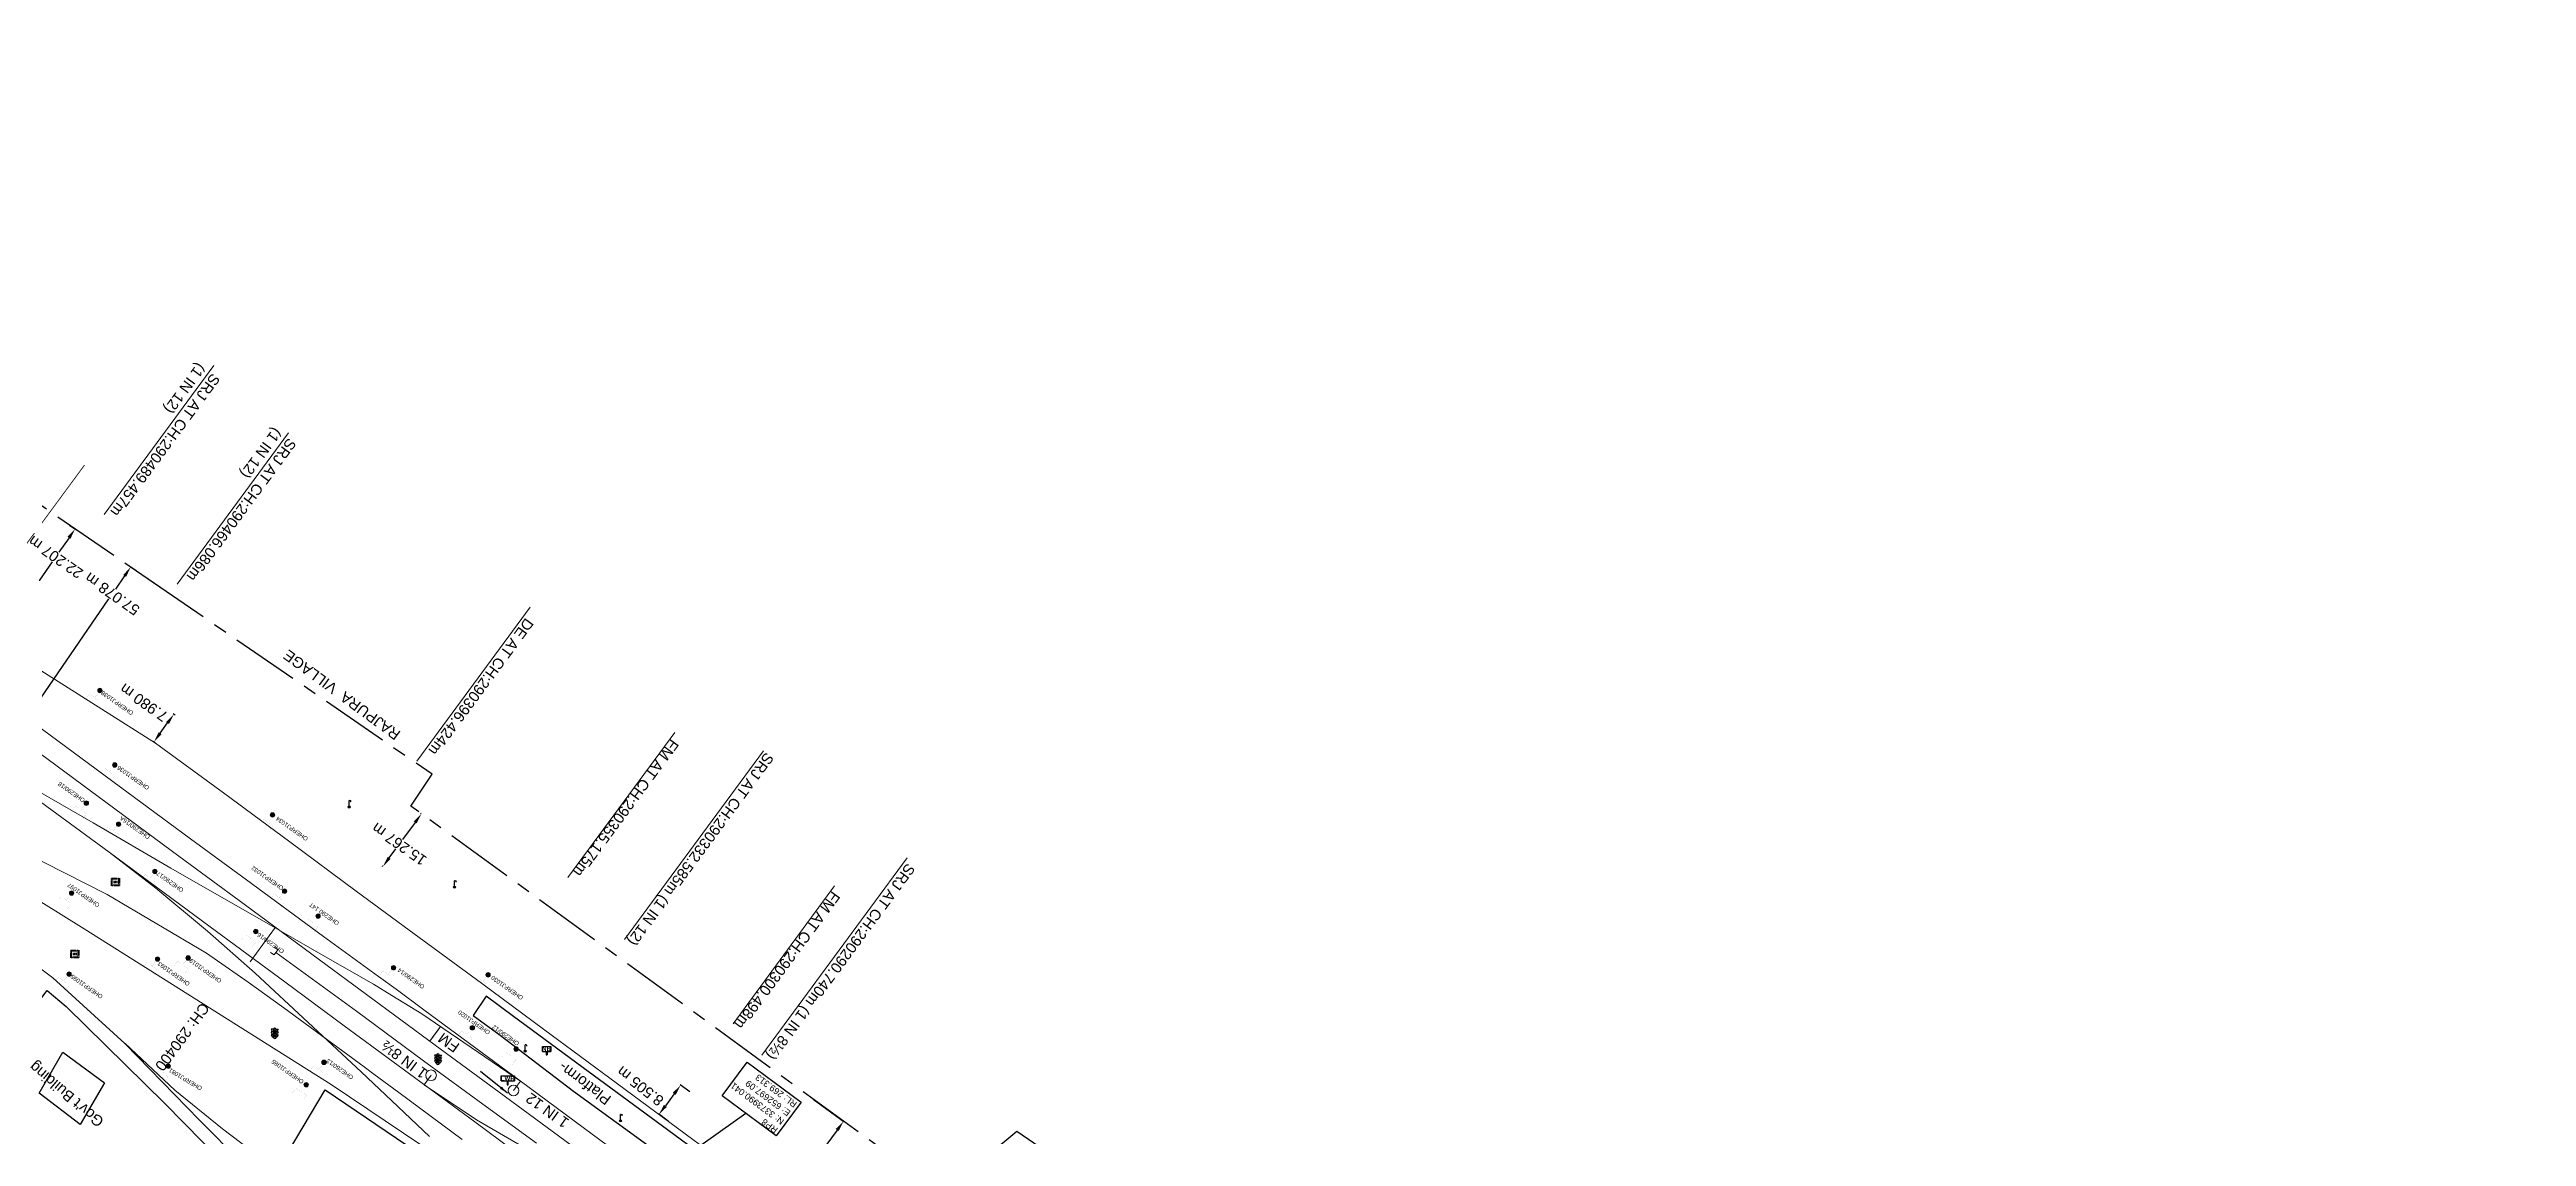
# Model space of a CAD drawing. Header units: metres. Extents: x 646303 to 662875, y 3366650 to 3378730.
# Drawn here: x 652547 to 653126, y 3373993 to 3374248 of the extents above; entities that cross this region are included whole.
import ezdxf
from ezdxf.enums import TextEntityAlignment as Align

# ---------------------------------------------------------------- set-up
doc = ezdxf.new("R2010")
doc.units = ezdxf.units.M
doc.header["$MEASUREMENT"] = 0
doc.header["$PDMODE"] = 3
doc.header["$PDSIZE"] = 0.5
for name, pattern in [('CENTER', [50.8, 31.75, -6.35, 6.35, -6.35]), ('PHANTOM', [2.5, 1.25, -0.25, 0.25, -0.25, 0.25, -0.25]), ('PHANTOM2', [1.25, 0.625, -0.125, 0.125, -0.125, 0.125, -0.125])]:
    doc.linetypes.add(name, pattern=pattern)
for name, color, linetype, lineweight in [('BOUNDARY DIMENTION', 10, 'Continuous', 0), ('Existing Chainage', 7, 'Continuous', 0), ('Existing IR Track', 143, 'Continuous', 0), ('flow direction', 7, 'Continuous', 0), ('OHE MAST', 8, 'Continuous', 0), ('OHE MAST TEXT', 8, 'Continuous', 0), ("RAJPURA STN. SRJ's", 251, 'Continuous', 0)]:
    doc.layers.add(name, color=color, linetype=linetype, lineweight=lineweight)
for name, color, linetype in [('COMPOUND_WALL', 251, 'Continuous'), ('DFCC Boundary', 6, 'CENTER'), ('Dimension', 10, 'Continuous'), ('GOVT_BUILDING', 251, 'Continuous'), ('LAMP_POST', 7, 'Continuous'), ('LWR', 251, 'Continuous'), ('Manhole', 251, 'Continuous'), ('MATCH LINE', 7, 'Continuous'), ('NAME_BOARD', 251, 'Continuous'), ('PLATFORM', 7, 'Continuous'), ('SIGNAL_POST', 8, 'Continuous'), ('STYLEREMARK', 251, 'Continuous'), ('TOPO_TEXT', 251, 'Continuous'), ('Village Name', 7, 'Continuous')]:
    doc.layers.add(name, color=color, linetype=linetype)
doc.styles.add('NB', font='swissbo.ttf', dxfattribs={"height": 1.5})
doc.styles.add('ROMANS', font='romans.shx')
doc.styles.get("Standard").update_dxf_attribs({"font": 'arial.ttf'})
doc.styles.add('Style-Arial', font='arial.ttf')
doc.styles.add('Vill txt', font='arial.ttf', dxfattribs={"height": 3})
doc.dimstyles.new('DIM', dxfattribs={"dimtxt": 2.5, "dimasz": 2.5, "dimexe": 0.18, "dimexo": 0.0625, "dimgap": 0.09, "dimtad": 0, "dimtih": 1, "dimtoh": 1, "dimdec": 3, "dimzin": 0, "dimdsep": 46, "dimtxsty": 'Standard', "dimcen": 0.09, "dimadec": 0, "dimazin": 0, "dimtfac": 1, "dimtdec": 3, "dimtofl": 0, "dimtmove": 0, "dimatfit": 3, "dimfxl": 1, "dimtolj": 1, "dimtzin": 0, "dimarcsym": 0})
doc.dimstyles.new('ISO-25', dxfattribs={"dimtxt": 2.5, "dimasz": 2.5, "dimexe": 1.25, "dimexo": 0.625, "dimtad": 1, "dimtxsty": 'Standard', "dimcen": 2.5, "dimadec": 0, "dimazin": 0, "dimtfac": 1, "dimtmove": 0, "dimatfit": 3, "dimfxl": 1, "dimarcsym": 0})

# ---------------------------------------------------------------- blocks, each defined once
blk = doc.blocks.new('LP')
for points in [[(0, 0), (0, 1.5)], [(0.25, 1.35), (0.44, 1.35)]]:
    blk.add_lwpolyline(points)
for centre, radius, start, end in [((0.07, 0.99), 0.519, 57.64249, 97.31648), ((0.34, 1.33), 0.094, 11.70118, 168.04763)]:
    blk.add_arc(centre, radius, start, end)
at = {"extrusion": (0, 0, -1)}
blk.add_ellipse((0, 0.01), major_axis=(0.308, 0), ratio=0.400495, dxfattribs=at)
blk.add_ellipse((0.35, 1.36), major_axis=(0.0017, 0.0438), ratio=0.461056, start_param=1.74022, end_param=4.575836)
blk = doc.blocks.new('LWR')
for p, q in [((-1.52, 2.09), (1.54, 2.09)), ((-1.52, 0.92), (-1.52, 2.09)), ((-1.52, 0.92), (1.54, 0.92)), ((1.54, 2.09), (1.54, 0.92))]:
    blk.add_line(p, q)
blk.add_lwpolyline([(-0.13, 0.92), (-0.13, 0), (0.13, 0), (0.13, 0.92)])
at = {"style": 'NB', "width": 1.025371}
blk.add_text('LWR', height=0.988, dxfattribs=at).set_placement((0, 1.5), align=Align.MIDDLE)
blk = doc.blocks.new('NB')
for p, q in [((-0.98, 0.82), (-0.98, 1.98)), ((-0.98, 1.98), (0.98, 1.98)), ((-0.98, 0.82), (0.98, 0.82)), ((-0.13, 0.82), (-0.13, 0)), ((-0.13, 0), (0.13, 0)), ((0.13, 0.82), (0.13, 0)), ((0.98, 1.98), (0.98, 0.82))]:
    blk.add_line(p, q)
at = {"style": 'NB', "width": 1.025371}
blk.add_text('NB', height=0.988, dxfattribs=at).set_placement((0, 1.4), align=Align.MIDDLE)
blk = doc.blocks.new('MHS')
at = {"layer": 'Manhole', "linetype": 'PHANTOM'}
for points in [[(-0.92, 0.95), (0.96, 0.95), (0.96, -0.87), (-0.92, -0.87)], [(-0.72, 0.75), (0.76, 0.75), (0.76, -0.67), (-0.72, -0.67)]]:
    blk.add_lwpolyline(points, close=True, dxfattribs=at)
at = {"layer": 'Manhole', "linetype": 'PHANTOM', "style": 'ROMANS', "width": 0.9}
blk.add_text('MH', height=0.55, dxfattribs=at).set_placement((0.03, -0.22), align=Align.CENTER)
blk = doc.blocks.new('SIG')
for color, points in [(1, [(-0.22, 0.42, 0.180295), (-0.01, 0.33, -0.00255), (0.01, 0.33, -0.00255), (0.02, 0.33, 0.180295), (0.23, 0.42, -0.002654), (0.25, 0.44, 0.184495), (0.33, 0.65, 1.000001), (-0.32, 0.65, 0.184495), (-0.24, 0.44, -0.002654)]), (2, [(0.23, -0.23, -0.002654), (0.25, -0.21, 0.184495), (0.33, 0.01, 1.000001), (-0.32, 0.01, 0.184495), (-0.24, -0.21, -0.002654), (-0.22, -0.23, 0.180295), (-0.01, -0.32, -0.00255), (0.01, -0.32, -0.00255), (0.02, -0.32, 0.180295)]), (3, [(0.23, -0.88, -0.002654), (0.25, -0.86, 0.184495), (0.33, -0.64, 1.000001), (-0.32, -0.64, 0.184495), (-0.24, -0.86, -0.002654), (-0.22, -0.88, 0.395599)])]:
    blk.add_hatch(color=color).paths.add_polyline_path(points)
for p, q in [((-0.31, 0.98), (-0.32, -0.9)), ((0.33, -0.9), (0.32, 0.98))]:
    blk.add_line(p, q)
for points in [[(-0.31, 0.98), (-0.81, 0.98, 0.198758), (-0.42, 0.41, 0.003814), (-0.31, 0.39, 0.003814)], [(-0.31, 0.33), (-0.81, 0.33, 0.198758), (-0.42, -0.23, 0.003727), (-0.32, -0.26, 0.003727)], [(0.32, 0.98), (0.82, 0.98, -0.198758), (0.44, 0.41, -0.003814), (0.32, 0.39, -0.003814)], [(0.32, 0.33), (0.82, 0.33, -0.198758), (0.44, -0.23, -0.003727), (0.33, -0.26, -0.003727)], [(-0.32, -0.32), (-0.81, -0.32, 0.198758), (-0.42, -0.88, 0.003639), (-0.32, -0.9)], [(0.33, -0.32), (0.82, -0.32, -0.198758), (0.44, -0.88, -0.003639), (0.33, -0.9)]]:
    blk.add_lwpolyline(points, format="xyb")
for centre, radius, start, end in [((0.01, 0.91), 0.324, 12.40488, 167.59512), ((0.01, 0.81), 0.357, 27.75781, 152.24219), ((0.01, -0.9), 0.324, 181.45715, 358.54285)]:
    blk.add_arc(centre, radius, start, end)
blk = doc.blocks.new('OHE MAST')
h = blk.add_hatch(color=256)
edge = h.paths.add_edge_path()
edge.add_arc((0, 0), 0.514, 0, 360)
at = {"const_width": 0.01, "flags": 128}
for points in [[(1.5, 3.5), (1.5, 2), (-1.5, 2), (-1.5, 3.5)], [(0, 2), (0, 0)]]:
    blk.add_lwpolyline(points, dxfattribs=at)
blk.add_circle((0, 0), 0.514)
blk = doc.blocks.new('*D7237')
at = {"layer": 'Defpoints', "color": 0, "transparency": 16777216}
for p in [(652689.21, 3373998.63), (652696.46, 3374003.85), (652691.4, 3373997.01)]:
    blk.add_point(p, dxfattribs=at)
at = {"layer": 'Dimension', "color": 0, "lineweight": -2, "transparency": 16777216}
for p, q in [((652696.41, 3374003.89), (652694.13, 3374005.58)), ((652691.35, 3373997.05), (652689.07, 3373998.74)), ((652692.79, 3374003.46), (652690.7, 3374000.64))]:
    blk.add_line(p, q, dxfattribs=at)
at = {"layer": 'Dimension', "color": 0, "transparency": 16777216}
for points in [[(652692.45, 3374003.71), (652693.12, 3374003.21), (652694.27, 3374005.47)], [(652690.37, 3374000.89), (652691.04, 3374000.39), (652689.21, 3373998.63)]]:
    blk.add_solid(points, dxfattribs=at)
at = {"layer": 'Dimension', "color": 0, "lineweight": 0, "transparency": 16777216, "insert": (652684.84, 3374005.27), "char_height": 2.5, "attachment_point": 5, "rotation": 142}
blk.add_mtext('\\A1;8.505 m', dxfattribs=at)
blk = doc.blocks.new('*D7283')
at = {"layer": 'Defpoints', "color": 0, "linetype": 'Continuous', "ltscale": 0.5, "transparency": 16777216}
for p in [(652565.75, 3374126.6), (652575.56, 3374119.86), (652543.24, 3374072.82)]:
    blk.add_point(p, dxfattribs=at)
at = {"layer": 'DFCC Boundary', "color": 0, "linetype": 'Continuous', "lineweight": -2, "ltscale": 0.5, "transparency": 16777216}
for p, q in [((652575.51, 3374119.89), (652565.61, 3374126.7)), ((652564.34, 3374124.54), (652562.22, 3374121.46)), ((652534.85, 3374081.61), (652560.68, 3374119.2)), ((652543.18, 3374072.85), (652533.28, 3374079.66))]:
    blk.add_line(p, q, dxfattribs=at)
at = {"layer": 'DFCC Boundary', "color": 0, "linetype": 'Continuous', "ltscale": 0.5, "transparency": 16777216}
for points in [[(652564, 3374124.77), (652564.68, 3374124.3), (652565.75, 3374126.6)], [(652534.5, 3374081.85), (652535.19, 3374081.38), (652533.43, 3374079.55)]]:
    blk.add_solid(points, dxfattribs=at)
at = {"layer": 'DFCC Boundary', "color": 0, "linetype": 'Continuous', "ltscale": 0.5, "transparency": 16777216, "insert": (652561.45, 3374120.33), "char_height": 2.5, "attachment_point": 5, "rotation": 145}
blk.add_mtext('\\A1;57.078 m', dxfattribs=at)
blk = doc.blocks.new('*D7098')
at = {"layer": 'BOUNDARY DIMENTION', "color": 0, "lineweight": -2, "transparency": 16777216}
for p, q in [((652551.34, 3374133.47), (652549, 3374130.06)), ((652551.44, 3374136.44), (652552.91, 3374135.43)), ((652541.6, 3374119.29), (652547.45, 3374127.81)), ((652538.86, 3374118.13), (652540.33, 3374117.12))]:
    blk.add_line(p, q, dxfattribs=at)
at = {"layer": 'BOUNDARY DIMENTION', "color": 0, "transparency": 16777216}
for points in [[(652551, 3374133.7), (652551.68, 3374133.23), (652552.76, 3374135.53)], [(652541.25, 3374119.52), (652541.94, 3374119.05), (652540.18, 3374117.23)]]:
    blk.add_solid(points, dxfattribs=at)
at = {"layer": 'Defpoints', "color": 0, "transparency": 16777216}
for p in [(652551.38, 3374136.47), (652552.76, 3374135.53), (652538.81, 3374118.17)]:
    blk.add_point(p, dxfattribs=at)
at = {"layer": 'BOUNDARY DIMENTION', "color": 0, "transparency": 16777216, "insert": (652548.22, 3374128.93), "char_height": 2.5, "attachment_point": 5, "rotation": 145}
blk.add_mtext('\\A1;22.207 m', dxfattribs=at)
blk = doc.blocks.new('*D7099')
at = {"layer": 'BOUNDARY DIMENTION', "color": 0, "lineweight": -2, "transparency": 16777216}
for p, q in [((652633.66, 3374068.95), (652633.55, 3374069.04)), ((652632.22, 3374066.91), (652629.31, 3374062.93)), ((652624.67, 3374056.61), (652624.55, 3374056.7)), ((652626.17, 3374058.61), (652627.71, 3374060.72))]:
    blk.add_line(p, q, dxfattribs=at)
at = {"layer": 'BOUNDARY DIMENTION', "color": 0, "transparency": 16777216}
for points in [[(652631.88, 3374067.16), (652632.56, 3374066.67), (652633.69, 3374068.93)], [(652625.84, 3374058.86), (652626.51, 3374058.37), (652624.7, 3374056.59)]]:
    blk.add_solid(points, dxfattribs=at)
at = {"layer": 'Defpoints', "color": 0, "transparency": 16777216}
for p in [(652633.69, 3374068.93), (652633.71, 3374068.91), (652624.72, 3374056.58)]:
    blk.add_point(p, dxfattribs=at)
at = {"layer": 'BOUNDARY DIMENTION', "color": 0, "transparency": 16777216, "insert": (652628.51, 3374061.82), "char_height": 2.5, "attachment_point": 5, "rotation": 145}
blk.add_mtext('\\A1;15.267 m', dxfattribs=at)
blk = doc.blocks.new('*D6983')
at = {"layer": 'Defpoints', "color": 0, "linetype": 'Continuous', "ltscale": 0.5, "transparency": 16777216}
for p in [(652725.23, 3374002.23), (652732.32, 3373997.01), (652694.83, 3373960.93)]:
    blk.add_point(p, dxfattribs=at)
at = {"layer": 'DFCC Boundary', "color": 0, "linetype": 'Continuous', "lineweight": -2, "ltscale": 0.5, "transparency": 16777216}
for p, q in [((652725.28, 3374002.19), (652732.47, 3373996.9)), ((652730.84, 3373994.99), (652720.3, 3373980.68)), ((652703.41, 3373957.72), (652718.68, 3373978.47)), ((652694.88, 3373960.89), (652702.07, 3373955.6))]:
    blk.add_line(p, q, dxfattribs=at)
at = {"layer": 'DFCC Boundary', "color": 0, "linetype": 'Continuous', "ltscale": 0.5, "transparency": 16777216}
for points in [[(652730.51, 3373995.24), (652731.18, 3373994.75), (652732.32, 3373997.01)], [(652703.07, 3373957.97), (652703.74, 3373957.47), (652701.92, 3373955.71)]]:
    blk.add_solid(points, dxfattribs=at)
at = {"layer": 'DFCC Boundary', "color": 0, "linetype": 'Continuous', "ltscale": 0.5, "transparency": 16777216, "insert": (652719.57, 3373979.52), "char_height": 2.5, "attachment_point": 5, "rotation": 145}
blk.add_mtext('\\A1;51.285 m', dxfattribs=at)
blk = doc.blocks.new('*D7036')
at = {"layer": 'Defpoints', "color": 0, "transparency": 16777216}
for p in [(652575.83, 3374092.2), (652576.17, 3374091.95), (652571.52, 3374085.46)]:
    blk.add_point(p, dxfattribs=at)
at = {"layer": 'Dimension', "color": 0, "lineweight": -2, "transparency": 16777216}
for p, q in [((652576.12, 3374091.99), (652575.68, 3374092.3)), ((652571.47, 3374085.5), (652571.04, 3374085.81)), ((652572.64, 3374087.74), (652574.37, 3374090.16))]:
    blk.add_line(p, q, dxfattribs=at)
at = {"layer": 'Dimension', "color": 0, "transparency": 16777216}
for points in [[(652574.03, 3374090.41), (652574.71, 3374089.92), (652575.83, 3374092.2)], [(652572.3, 3374087.98), (652572.98, 3374087.5), (652571.19, 3374085.71)]]:
    blk.add_solid(points, dxfattribs=at)
at = {"layer": 'Dimension', "color": 0, "lineweight": 0, "transparency": 16777216, "insert": (652568.82, 3374094.94), "char_height": 2.5, "attachment_point": 5, "rotation": 145}
blk.add_mtext('\\A1;7.980 m', dxfattribs=at)

msp = doc.modelspace()

# ---------------------------------------------------------------- linework, layer by layer
at = {"layer": 'COMPOUND_WALL', "linetype": 'Continuous'}
msp.add_lwpolyline([(652528.672, 3374004.28), (652542.615, 3374022.823), (652546.224, 3374027.61), (652550.714, 3374023.891), (652573.732, 3374001.181), (652617.664, 3373956.418), (652622.701, 3373934.998)], dxfattribs=at)
at = {"layer": 'DFCC Boundary', "ltscale": 0.5, "flags": 128}
msp.add_lwpolyline([(655695.597, 3371812.1897), (655640.8822, 3371912.823), (655580.0449, 3371996.7158), (655509.7792, 3372062.0857), (655426.9534, 3372113.9756), (655342.6069, 3372167.9462), (655257.8854, 3372221.2222), (655173.2688, 3372275.363), (655087.3459, 3372327.2788), (655002.8598, 3372380.6107), (654914.5097, 3372429.9473), (654741.1355, 3372529.4419), (654650.033, 3372576.4159), (654568.6995, 3372626.155), (654571.9877, 3372630.6369), (654391.4686, 3372756.327), (654377.1337, 3372736.8494), (654004.4289, 3373016.6995), (654007.7887, 3373020.6424), (653690.5739, 3373253.6486), (653690.5425, 3373253.6059), (653433.8132, 3373453.1485), (653440.7668, 3373462.5592), (653208.8394, 3373636.5534), (653216.1698, 3373646.5105), (653142.1983, 3373700.8896), (653053.6963, 3373771.1122), (652994.4341, 3373810.5255), (652929.3691, 3373859.5713), (652860.9168, 3373902.1103), (652749.6028, 3373984.4705), (652631.2396, 3374070.7175), (652636.2281, 3374078.1704), (652537.912, 3374145.7283), (652392.904, 3374241.2711), (652388.7719, 3374235.6812), (652308.569, 3374304.8076), (652315.9256, 3374314.7669), (652103.9815, 3374448.7876), (652083.1937, 3374464.1943), (652072.7494, 3374471.9329), (652052.3219, 3374487.0684), (652038.1897, 3374497.5387), (652024.0173, 3374508.0388), (652009.8347, 3374518.5254), (651995.6683, 3374529), (651981.7515, 3374539.2836), (651967.8828, 3374549.5317), (651954.6903, 3374559.2866), (651941.4997, 3374569.04), (651923.9377, 3374582.0168), (651906.3215, 3374595.0337), (651892.0868, 3374605.5547), (651877.7985, 3374616.1153), (651861.6288, 3374628.0564), (651845.5071, 3374639.9619), (651829.5757, 3374651.7544), (651824.7911, 3374655.296), (651813.6747, 3374663.5244), (651797.4592, 3374675.4968), (651792.6217, 3374679.0685), (651809.3453, 3374701.6999), (651798.0335, 3374710.0518), (651782.3495, 3374721.6444), (651766.6655, 3374733.2369), (651750.5163, 3374745.1875), (651734.3118, 3374757.179), (651717.3274, 3374769.6994), (651700.4625, 3374782.1317), (651684.6001, 3374793.8578), (651668.5938, 3374805.6902), (651652.6806, 3374817.4203), (651636.8173, 3374829.1137), (651620.9269, 3374840.8662), (651604.9647, 3374852.6718), (651588.7459, 3374864.6312), (651572.5882, 3374876.5455), (651556.6943, 3374888.2868), (651540.8409, 3374899.9983), (651524.5553, 3374912.0488), (651508.2568, 3374924.109), (651492.7938, 3374935.5157), (651477.3997, 3374946.8715), (651461.3291, 3374958.7436), (651445.2311, 3374970.6359), (651429.3555, 3374982.3615), (651413.4375, 3374994.1184), (651396.6322, 3375006.522), (651379.7761, 3375018.963), (651363.6644, 3375030.8565), (651352.7728, 3375038.8965), (651331.6522, 3375054.4784), (651315.7738, 3375066.1947), (651299.7306, 3375078.0412), (651283.6239, 3375089.9346), (651273.9044, 3375097.1057), (651264.2377, 3375104.2378), (651243.4187, 3375119.6324), (651222.5077, 3375135.095), (651201.5462, 3375150.5784), (651180.4926, 3375166.1298), (651161.7365, 3375179.9701), (651143.0969, 3375193.7244), (651126.6442, 3375205.9373), (651110.0563, 3375218.2505), (651088.7204, 3375233.9244), (651067.5473, 3375249.4788), (651049.4448, 3375262.8672), (651031.0656, 3375276.4601), (651013.3004, 3375289.5618), (650995.6557, 3375302.5748), (650975.556, 3375317.4171), (650955.4878, 3375332.2363), (650948.8014, 3375337.1771), (650951.4372, 3375340.7501), (650937.0874, 3375351.3535), (650916.0918, 3375366.8677), (650897.9224, 3375380.2929), (650879.805, 3375393.6796), (650866.8386, 3375403.2309), (650853.9116, 3375412.7532), (650835.5886, 3375426.289), (650817.2946, 3375439.8035), (650797.968, 3375454.1206), (650778.7222, 3375468.3781), (650760.7655, 3375481.6337), (650742.8011, 3375494.8949), (650723.0807, 3375509.4255), (650703.3693, 3375523.9495), (650688.6613, 3375534.8372), (650673.8463, 3375545.804), (650653.7938, 3375560.6295), (650633.6894, 3375575.4932), (650612.6421, 3375591.0542), (650592.0153, 3375606.3042), (650570.0328, 3375622.5591), (650548.5001, 3375638.4814), (650530.5234, 3375651.793), (650512.3606, 3375665.2423), (650494.7465, 3375678.2665), (650476.9008, 3375691.462), (650459.2976, 3375704.4721), (650441.3132, 3375717.7633), (650427.1261, 3375728.1319), (650413.8099, 3375737.864), (650402.677, 3375746.2697), (650389.8486, 3375755.6668), (650377.7322, 3375764.5425), (650360.7275, 3375777.1141), (650343.7744, 3375789.6482), (650325.0342, 3375803.5254), (650306.3109, 3375817.39), (650287.6225, 3375831.2124), (650268.717, 3375845.1957), (650250.337, 3375858.8009), (650231.8256, 3375872.5033), (650215.4559, 3375884.6355), (650199.261, 3375896.6381), (650189.9351, 3375903.5429), (650184.6476, 3375907.4517), (650170.3331, 3375918.0338), (650153.2211, 3375930.7288), (650135.9365, 3375943.5518), (650119.2313, 3375955.9159), (650102.3769, 3375968.3905), (650085.2738, 3375981.0461), (650068.2078, 3375993.6742), (650052.7787, 3376005.1011), (650037.4384, 3376016.4621), (650022.1728, 3376027.766), (650006.9632, 3376039.0283), (649974.7512, 3376062.8762), (649961.4537, 3376072.7117), (649948.2091, 3376082.508), (649944.476, 3376085.2722), (649918.728, 3376050.5341), (649909.4316, 3376057.4177), (649896.4092, 3376067.0604), (649893.7832, 3376069.0128), (649891.1645, 3376070.9437), (649888.4639, 3376072.9569), (649875.744, 3376082.3694), (649867.5551, 3376088.4016), (649853.4118, 3376098.8745), (649839.2513, 3376109.3603), (649829.0749, 3376116.9005), (649827.2194, 3376118.2675), (649818.0867, 3376125.0366), (649808.8566, 3376131.8779), (649793.2502, 3376143.4201), (649777.6288, 3376154.9733), (649763.6321, 3376165.3144), (649749.5741, 3376175.7007), (649733.9228, 3376187.2754), (649718.3343, 3376198.8036), (649705.3241, 3376208.4391), (649692.3703, 3376218.0327), (649678.0208, 3376228.6769), (649663.5747, 3376239.3366), (649646.4625, 3376252.0623), (649634.6272, 3376260.744), (649624.9192, 3376267.9946), (649615.0208, 3376275.3876), (649599.9831, 3376286.4834), (649588.9857, 3376294.598), (649590.032, 3376296.0132), (649586.1685, 3376298.8639), (649569.3593, 3376311.3207), (649552.641, 3376323.7102), (649537.2353, 3376335.0739), (649521.9792, 3376346.327), (649506.2408, 3376358.0035), (649490.3575, 3376369.7875), (649475.7578, 3376380.5673), (649461.1933, 3376391.3211), (649445.4753, 3376402.9572), (649429.8494, 3376414.5253), (649414.4906, 3376425.9209), (649378.3483, 3376452.6365), (649368.4603, 3376459.9984), (649352.6509, 3376471.6682), (649336.6992, 3376483.4434), (649322.3941, 3376494.1037), (649307.6557, 3376505.0862), (649290.8736, 3376517.4208), (649273.972, 3376529.8435), (649258.1992, 3376541.4854), (649242.2966, 3376553.2232), (649226.5432, 3376564.8634), (649210.8826, 3376576.435), (649195.2207, 3376588.0769), (649179.5326, 3376599.7383), (649164.9134, 3376610.5118), (649150.5177, 3376621.1205), (649135.415, 3376632.3287), (649120.2337, 3376643.5954), (649107.8929, 3376652.6743), (649095.5927, 3376661.7234), (649079.5687, 3376673.5769), (649063.4846, 3376685.4748), (649046.5651, 3376697.9756), (649029.6506, 3376710.4727), (649013.3465, 3376722.5351), (648996.9805, 3376734.6431), (648980.3936, 3376746.8979), (648963.6626, 3376759.259), (648946.7453, 3376771.7643), (648929.6945, 3376784.3682), (648913.5118, 3376796.3614), (648897.2206, 3376808.435), (648876.2496, 3376823.9678), (648855.1325, 3376839.6089), (648839.3985, 3376851.2044), (648823.6596, 3376862.8037), (648806.187, 3376875.7235), (648788.7814, 3376888.5937), (648772.4766, 3376900.6763), (648756.1277, 3376912.7915), (648748.6058, 3376918.3049), (648733.321, 3376929.6306), (648718.1841, 3376940.8501), (648694.1574, 3376958.9078), (648686.9154, 3376964.1595), (648685.9321, 3376964.8321), (648667.95, 3376978.2197), (648649.3198, 3376992.1471), (648633.5557, 3377003.8368), (648617.684, 3377015.6038), (648613.3865, 3377018.7718), (648613.1308, 3377018.4261), (648605.39, 3377024.1325), (648593.439, 3377032.9404), (648576.5994, 3377045.3816), (648559.8787, 3377057.7351), (648542.9247, 3377070.3132), (648525.9483, 3377082.908), (648511.3109, 3377093.7409), (648496.5572, 3377104.6599), (648477.562, 3377118.7172), (648458.5464, 3377132.7896), (648451.3349, 3377138.2101), (648435.5918, 3377149.862), (648422.1096, 3377159.9046), (648408.3664, 3377170.0637), (648394.6863, 3377180.1761), (648381.6588, 3377189.818), (648368.6059, 3377199.4787), (648354.1188, 3377210.196), (648339.6473, 3377220.9017), (648325.8166, 3377231.1386), (648311.9735, 3377241.3853), (648297.2469, 3377252.2824), (648283.6168, 3377262.3688), (648282.6002, 3377260.9951), (648281.5015, 3377261.8082), (648268.446, 3377271.4578), (648255.3849, 3377281.1115), (648243.3023, 3377290.0413), (648231.5826, 3377298.7116), (648230.1246, 3377299.843), (648216.137, 3377310.1827), (648202.3989, 3377320.3379), (648187.9045, 3377331.0225), (648173.4524, 3377341.7035), (648159.964, 3377351.7009), (648146.3755, 3377361.7726), (648132.3698, 3377372.1252), (648118.3132, 3377382.5155), (648104.5683, 3377392.6752), (648090.8453, 3377402.8186), (648079.0331, 3377411.5788), (648067.1746, 3377420.3734), (648052.1864, 3377431.461), (648037.1291, 3377442.5999), (648023.4384, 3377452.7367), (648009.6421, 3377462.9518), (647998.5681, 3377471.1475), (647977.6651, 3377486.6371), (647970.8013, 3377491.7424), (647954.3046, 3377504.0127), (647940.5645, 3377514.1537), (647927.1436, 3377524.0583), (647912.5029, 3377534.9198), (647897.7662, 3377545.8524), (647883.3488, 3377556.5286), (647868.9785, 3377567.1699), (647855.3948, 3377577.2425), (647841.7032, 3377587.3948), (647828.8284, 3377596.8277), (647815.9828, 3377606.2395), (647798.869, 3377618.9232), (647787.996, 3377626.9816), (647769.1212, 3377640.9619), (647756.6675, 3377650.183), (647742.624, 3377660.5991), (647728.5049, 3377671.0713), (647713.635, 3377682.0926), (647698.699, 3377693.1628), (647681.9918, 3377705.517), (647665.4025, 3377717.7839), (647652.0515, 3377727.6811), (647638.8028, 3377737.5025), (647625.2604, 3377747.546), (647611.724, 3377757.585), (647601.846, 3377764.9047), (647586.5632, 3377776.2354), (647574.9107, 3377784.8659), (647552.1318, 3377801.7377), (647544.5766, 3377807.3492), (647531.2096, 3377817.2774), (647518.7824, 3377826.4783), (647506.3678, 3377835.6698), (647493.0662, 3377845.5438), (647479.7149, 3377855.4547), (647466.3541, 3377865.3556), (647452.9886, 3377875.26), (647440.1702, 3377884.755), (647427.3392, 3377894.2595), (647421.9004, 3377898.2902), (647422.4016, 3377898.9655), (647413.1507, 3377905.8213), (647398.5546, 3377916.6386), (647385.2867, 3377926.4568), (647372.1159, 3377936.2032), (647357.4127, 3377947.1112), (647351.2811, 3377951.6601), (647330.0092, 3377967.4105), (647317.4471, 3377976.6964), (647304.414, 3377986.3606), (647291.335, 3377996.0589), (647278.7541, 3378005.3917), (647266.0777, 3378014.7954), (647252.9457, 3378024.4462), (647239.9839, 3378033.9719), (647225.7512, 3378044.5255), (647211.5179, 3378055.0796), (647196.511, 3378066.208), (647181.4966, 3378077.3419), (647167.7872, 3378087.5064), (647154.0498, 3378097.6917), (647140.7668, 3378107.5414), (647127.4862, 3378117.3893), (647113.2521, 3378127.9375), (647099.0375, 3378138.4713), (647085.0268, 3378148.8592), (647070.9977, 3378159.2608), (647056.5444, 3378169.9697), (647042.0873, 3378180.6814), (647027.5624, 3378191.4464), (647013.0728, 3378202.1851), (646999.864, 3378211.9684), (646986.6741, 3378221.7376), (646973.6148, 3378231.4185), (646960.4875, 3378241.1499), (646945.7953, 3378252.0414), (646931.0256, 3378262.9902), (646930.6274, 3378263.2852), (646951.9475, 3378292.0562)], dxfattribs=at)
at = {"layer": 'Existing Chainage', "color": 0, "linetype": 'Continuous', "lineweight": 13, "flags": 128}
msp.add_lwpolyline([(652593.6692, 3374034.3464), (652599.5978, 3374042.3994)], dxfattribs=at)
at = {"layer": 'Existing IR Track', "flags": 128}
for points in [[(652669.8367, 3373961.0394), (652647.3403, 3373980.7166), (652642.7873, 3373984.3367), (652633.788, 3373991.3772), (652612.6089, 3374005.6185), (652554.892, 3374042.0626), (652529.7838, 3374057.6068), (652517.9942, 3374065.1919), (652497.37, 3374079.4544), (652491.829, 3374082.8093), (652487.0152, 3374085.7802), (652473.1934, 3374093.7948), (652460.4667, 3374100.5911), (652430.8185, 3374115.7449), (652419.8775, 3374121.005), (652405.3932, 3374127.3075), (652389.9415, 3374132.6317), (652381.0487, 3374135.1238), (652375.037, 3374136.5972), (652368.9951, 3374137.9518), (652362.491, 3374139.3409), (652347.7902, 3374142.3634), (652331.5174, 3374145.5517)], [(653126.201, 3373672.9183), (653117.4788, 3373680.4895), (653087.364, 3373704.6777), (653056.855, 3373727.188), (653018.3304, 3373755.5417), (652949.7314, 3373806.0918), (652919.4102, 3373828.3832), (652886.5558, 3373852.6383), (652863.3459, 3373869.7541), (652829.5996, 3373894.7682), (652804.5726, 3373913.1994), (652777.4858, 3373933.2401), (652748.3787, 3373954.897), (652719.3268, 3373976.3993), (652697.0863, 3373992.8052), (652679.5191, 3374005.8061), (652662.2454, 3374018.5936), (652647.6982, 3374029.2881), (652630.8054, 3374041.7311), (652618.4234, 3374050.8725), (652602.9383, 3374062.3321), (652587.4496, 3374073.837), (652571.5248, 3374085.4632), (652521.2923, 3374117.2724)], [(652444.5931, 3374103.5762), (652444.5932, 3374103.5762), (652457.1965, 3374096.4164), (652465.901, 3374090.7791), (652469.4627, 3374088.4378), (652487.6186, 3374075.2993), (652513.0694, 3374056.4247), (652515.8812, 3374054.3708), (652547.5371, 3374030.5975), (652564.4139, 3374015.199), (652564.4361, 3374015.1805), (652576.046, 3374004.307), (652587.1875, 3373995.2527), (652600.4391, 3373985.2315), (652626.3106, 3373966.0447), (652655.8077, 3373944.1006), (652656.4188, 3373943.5948), (652685.1992, 3373922.3619), (652706.8984, 3373906.3525), (652741.5422, 3373880.8665), (652792.5819, 3373843.6208), (652818.3171, 3373824.635), (652854.5097, 3373798.0049)], [(652689.394, 3373982.3054), (652671.8014, 3373995.3301), (652656.7737, 3374006.4717), (652634.2611, 3374023.1032), (652627.7586, 3374027.8935), (652623.6662, 3374030.8498), (652610.8477, 3374040.2263), (652592.8238, 3374053.498), (652579.7675, 3374063.0859), (652563.377, 3374075.1762), (652539.4557, 3374092.8707)], [(652600.0971, 3374041.9596), (652590.3704, 3374047.48), (652583.6734, 3374051.2947), (652575.1593, 3374056.2465), (652556.9762, 3374066.8443), (652544.1666, 3374074.2426), (652541.7172, 3374075.6333), (652535.2743, 3374079.5661), (652522.2973, 3374088.2987)], [(652536.5632, 3374088.9617), (652560.2626, 3374071.4426), (652577.0277, 3374059.0477), (652584.9749, 3374053.1835), (652591.1395, 3374048.627), (652600.9262, 3374041.4212), (652609.9111, 3374034.7542), (652620.8691, 3374026.6873), (652636.9461, 3374014.8068), (652651.8408, 3374003.8492), (652668.6975, 3373991.4246)], [(652643.2361, 3373992.7955), (652628.4274, 3374003.737), (652622.5959, 3374008.0646), (652620.3154, 3374009.7393), (652601.5126, 3374023.5929), (652593.2307, 3374029.5937), (652583.4983, 3374036.3292), (652560.2554, 3374050.0812), (652520.7484, 3374070.1003)], [(652543.2363, 3374072.8156), (652547.3348, 3374069.7993), (652560.691, 3374059.9264), (652571.7521, 3374051.7752), (652584.2972, 3374042.5097), (652601.7798, 3374029.6149), (652615.6724, 3374019.3518), (652646.1585, 3373996.8654), (652658.0259, 3373988.1084)], [(652560.691, 3374059.9264), (652571.6163, 3374051.5004), (652583.7009, 3374041.4778), (652594.8342, 3374031.6778), (652619.5871, 3374008.5825), (652626.7435, 3374001.8109), (652635.5694, 3373993.4778)], [(652601.0124, 3374041.3667), (652610.7597, 3374035.8321), (652622.5298, 3374029.1249), (652626.8004, 3374026.4693), (652633.7607, 3374022.1629), (652656.8236, 3374006.4347)], [(652599.7055, 3374036.5233), (652618.4917, 3374022.8019), (652634.1908, 3374011.1906), (652648.8785, 3374000.4055), (652660.5675, 3373991.9026)], [(652671.3052, 3373905.747), (652644.2683, 3373933.398), (652620.3938, 3373957.7452), (652596.838, 3373981.8333), (652585.5495, 3373993.5876), (652581.7643, 3373997.389), (652564.4862, 3374015.1335)], [(652684.9088, 3373974.0018), (652666.7259, 3373985.7077), (652659.1875, 3373990.0307), (652655.3043, 3373992.2798), (652646.5927, 3373997.3976), (652634.3318, 3374005.5887)]]:
    msp.add_lwpolyline(points, dxfattribs=at)
at = {"layer": 'GOVT_BUILDING', "linetype": 'Continuous'}
msp.add_lwpolyline([(652549.933, 3374013.175), (652559.599, 3374006.01), (652553.9605, 3373996.2839), (652544.378, 3374003.593)], close=True, dxfattribs=at)
at = {"layer": 'MATCH LINE', "linetype": 'PHANTOM2', "ltscale": 15, "const_width": 0.2}
msp.add_lwpolyline([(652554.9781, 3374150.4704), (652457.4976, 3374018.0737)], dxfattribs=at)
at = {"layer": 'PLATFORM', "color": 7, "linetype": 'ByBlock', "ltscale": 5}
msp.add_lwpolyline([(652835.0191, 3373826.0169), (652860.4655, 3373806.1198), (652855.396, 3373799.518), (652819.229, 3373826.095), (652793.83, 3373844.713), (652756.423, 3373872.298), (652746.962, 3373879.209), (652707.956, 3373907.951), (652686.407, 3373923.87), (652657.369, 3373945.405), (652627.381, 3373967.319), (652600.901, 3373987.07), (652611.226, 3374004.376), (652632.731, 3373989.789), (652668.843, 3373959.413), (652670.861, 3373957.692), (652698.507, 3373931.656), (652755.506, 3373887.323), (652757.762, 3373885.527), (652797.162, 3373856.415), (652826.629, 3373834.814), (652835.0191, 3373826.0169)], dxfattribs=at)
at = {"layer": 'PLATFORM', "linetype": 'Continuous'}
msp.add_polyline3d([(652717.976, 3373975.248, 269.631), (652692.682, 3373993.91, 269.605), (652672.684, 3374008.698, 269.611), (652655.179, 3374021.555, 269.656), (652648.813, 3374026.313, 268.768), (652645.807, 3374021.784, 268.957), (652652.089, 3374017.139, 269.635), (652669.243, 3374004.067, 269.575), (652689.213, 3373989.595, 269.652)], dxfattribs=at)
at = {"layer": "RAJPURA STN. SRJ's", "color": 7}
for p, q in [((652634.3322, 3374005.5892), (652635.9486, 3374007.7852)), ((652656.8236, 3374006.4347), (652655.2095, 3374004.2418))]:
    msp.add_line(p, q, dxfattribs=at)
at = {"layer": "RAJPURA STN. SRJ's", "lineweight": 13, "flags": 128}
for points in [[(652559.5599, 3374138.92), (652585.222, 3374173.7647)], [(652576.5956, 3374122.6412), (652602.6526, 3374158.022)], [(652632.6131, 3374081.231), (652659.1106, 3374117.2084)], [(652681.1801, 3374039.526), (652713.6537, 3374083.6195)], [(652713.2119, 3374012.4558), (652747.2063, 3374058.6144)]]:
    msp.add_lwpolyline(points, dxfattribs=at)
for points, elevation in [([(652667.9478, 3374053.9978), (652692.9402, 3374087.9332)], 268.992), ([(652706.5237, 3374019.8311), (652730.2531, 3374052.0515)], 268.988)]:
    msp.add_lwpolyline(points, dxfattribs=dict(at, elevation=elevation))
at = {"layer": "RAJPURA STN. SRJ's", "color": 143, "flags": 128}
msp.add_lwpolyline([(652598.4432, 3374036.5207), (652599.2644, 3374035.9201), (652600.1467, 3374037.1264), (652599.3256, 3374037.727)], dxfattribs=at)
at = {"layer": "RAJPURA STN. SRJ's", "color": 7, "const_width": 0.3, "elevation": 268.992, "flags": 128}
msp.add_lwpolyline([(652638.1534, 3374019.168), (652635.6488, 3374015.7654)], dxfattribs=at)
at = {"layer": "RAJPURA STN. SRJ's", "color": 7}
for centre in [(652635.9486, 3374007.7852), (652655.2095, 3374004.2418)]:
    msp.add_circle(centre, 1.2487, dxfattribs=at)
at = {"layer": 'STYLEREMARK'}
msp.add_line((652709.5173, 3373998.8666, 397.8593), (652697.0897, 3373990.0267, 268.9741), dxfattribs=at)
at = {"layer": 'STYLEREMARK', "linetype": 'Continuous', "elevation": 397.8593}
msp.add_lwpolyline([(652703.985, 3374002.9904), (652709.8254, 3374010.86), (652722.4232, 3374001.5108), (652716.5828, 3373993.6412)], close=True, dxfattribs=at)

# ---------------------------------------------------------------- block references
at = {"layer": 'LAMP_POST', "linetype": 'Continuous'}
for p in [(652616.819, 3374070.497, 271.27), (652641.434, 3374051.754, 271.932), (652657.933, 3374013.42, 269.766), (652680.224, 3373997.107, 269.832)]:
    msp.add_blockref('LP', p, dxfattribs=at)
at = {"layer": 'LWR', "linetype": 'Continuous'}
msp.add_blockref('LWR', (652653.87, 3374005.532, 268.818), dxfattribs=at)
at = {"layer": 'Manhole', "linetype": 'Continuous'}
for p in [(652562.163, 3374052.935, 268.786), (652552.659, 3374036.104, 268.823)]:
    msp.add_blockref('MHS', p, dxfattribs=at)
at = {"layer": 'NAME_BOARD', "linetype": 'Continuous'}
msp.add_blockref('NB', (652662.943, 3374012.555, 269.73), dxfattribs=at)
at = {"layer": 'OHE MAST', "color": 2, "rotation": 143.3908318566117}
for p in [(652558.555, 3374097.752), (652562.042, 3374080.329), (652555.39, 3374071.417), (652562.915, 3374066.49), (652598.895, 3374068.652), (652571.419, 3374055.451), (652551.942, 3374050.399), (652601.713, 3374050.833), (652609.549, 3374045.016), (652594.986, 3374041.407), (652572.048, 3374034.959), (652579.188, 3374035.206), (652627.194, 3374032.922), (652551.358, 3374031.434), (652649.273, 3374031.277), (652645.59, 3374018.891), (652574.524, 3374009.927), (652610.929, 3374010.812), (652655.829, 3374013.932), (652606.77, 3374005.584)]:
    msp.add_blockref('OHE MAST', p, dxfattribs=at)
at = {"layer": 'SIGNAL_POST', "linetype": 'Continuous'}
for p in [(652599.405, 3374017.581, 268.775), (652637.549, 3374011.536, 268.797)]:
    msp.add_blockref('SIG', p, dxfattribs=at)

# ---------------------------------------------------------------- texts
at = {"layer": 'Existing Chainage', "color": 0, "linetype": 'Continuous', "lineweight": 0, "insert": (652572.2906, 3374009.2635), "char_height": 2.5, "attachment_point": 6, "rotation": 233.6390977, "line_spacing_factor": 0.6, "style": 'Style-Arial'}
msp.add_mtext('CH: 290400', dxfattribs=at)
at = {"layer": 'OHE MAST TEXT'}
for s, rotation, p in [('OHERPJ1038', 145, (652562.6086, 3374094.8314)), ('OHERPJ1036', 145, (652566.3337, 3374077.3414)), ('OHE290/18', 145, (652551.908, 3374073.9763)), ('OHE290/16A', 145, (652566.7341, 3374065.6848)), ('OHERPJ1034', 145, (652603.4393, 3374065.4239)), ('OHERPJ1032', 145, (652597.7033, 3374053.8913)), ('OHERPJ1097', 145, (652554.7363, 3374049.9006)), ('OHE290/17', 145, (652574.9484, 3374052.9882)), ('OHE290.14T', 145, (652610.9564, 3374045.5043)), ('OHE290/16', 145, (652598.4553, 3374038.6918)), ('OHERPJ1093', 145, (652575.8082, 3374031.5102)), ('OHERPJ1019', 145, (652583.2219, 3374032.2128)), ('OHERPJ1095', 145, (652555.4634, 3374028.5276)), ('OHE290/14', 145, (652631.2819, 3374030.4252)), ('OHERPJ1030', 145, (652653.7042, 3374028.2469)), ('OHERPJ1020', 145, (652645.99, 3374020.1476)), ('OHE290/12', 145, (652653.3797, 3374017.1335)), ('OHERPJ1085', 145, (652602.432, 3374008.6423)), ('OHE260/13', 145, (652614.6261, 3374009.2123)), ('OHERPJ1081', 149, (652578.5498, 3374006.8487))]:
    msp.add_text(s, height=1, rotation=rotation, dxfattribs=at).set_placement(p, align=Align.MIDDLE_CENTER)
at = {"layer": "RAJPURA STN. SRJ's", "color": 7}
for s, rotation, p in [('1 IN 8½', 143.5633786, (652635.3278, 3374008.8132)), ('FM', 144.2, (652642.8446, 3374014.9514)), ('1 IN 12', 144.334066, (652668.4213, 3373997.2831))]:
    msp.add_text(s, height=2.5, rotation=rotation, dxfattribs=at).set_placement(p)
at = {"layer": "RAJPURA STN. SRJ's", "lineweight": 13, "char_height": 2.5, "attachment_point": 4, "rotation": 233.6494219, "line_spacing_factor": 0.648, "style": 'Style-Arial'}
for s, insert, width in [('\\A1;\\pxsm1;SRJ AT {\\A0;CH:290489.457m (1 IN 12)}', (652583.82, 3374172.819), 43.117491), ('\\A1;\\pxsm1;SRJ AT {\\A0;CH:290466.086m (1 IN 12)}', (652601.6371, 3374157.6941), 41.31292), ('\\A1;DE AT {\\A0;CH:290396.424m}', (652659.0637, 3374114.1666), 57.615986), ('\\A1;FM AT {\\A0;CH:290355.175m}', (652693.0048, 3374085.9127), 57.615986), ('\\A1;SRJ AT {\\A0;CH:290332.585m (1 IN 12)}', (652714.9132, 3374082.9677), 57.615986), ('\\A1;SRJ AT {\\A0;CH:290290.740m (1 IN 8½)}', (652747.9383, 3374057.0476), 57.615986), ('\\A1;FM AT {\\A0;CH:290300.498m}', (652730.7018, 3374050.3122), 57.615986)]:
    msp.add_mtext(s, dxfattribs=dict(at, insert=insert, width=width))
at = {"layer": 'STYLEREMARK', "linetype": 'Continuous', "insert": (652705.9257, 3374001.7678), "char_height": 1.5, "width": 25.715213, "attachment_point": 2, "rotation": 143.4195043}
msp.add_mtext('\\pxql;RP8\\PN: 3373990.041\\PE: 652697.09\\PRL: 269.313', dxfattribs=at)
at = {"layer": 'TOPO_TEXT'}
for s, rotation, p in [("Gov't Building", 139.7597709, (652559.7222, 3373997.3478)), ('Platform-', 143.195227, (652678.2705, 3374002.6437))]:
    msp.add_text(s, height=2.5, rotation=rotation, dxfattribs=at).set_placement(p)
at = {"layer": 'Village Name', "style": 'Vill txt'}
msp.add_text('RAJPURA  VILLAGE', height=2.5, rotation=143.5771918, dxfattribs=at).set_placement((652615.0821, 3374096.7287), align=Align.MIDDLE_CENTER)

# ---------------------------------------------------------------- dimensions: what is measured, and where the dimension line sits
at = {"layer": 'BOUNDARY DIMENTION'}
for base, p1, p2, angle, picture, middle in [((652552.7572, 3374135.5274), (652538.8084, 3374118.1682), (652551.3848, 3374136.4705), 55.5051154, '*D7098', (652548.2247, 3374128.9313)), ((652633.691, 3374068.9313), (652624.7239, 3374056.5751), (652633.7148, 3374068.914), 53.9204992, '*D7099', (652628.5101, 3374061.8212))]:
    dim = msp.add_linear_dim(base=base, p1=p1, p2=p2, angle=angle, dimstyle='DIM', override={"dimpost": ' m'}, dxfattribs=at)
    dim.commit()
    dim.dimension.update_dxf_attribs({"geometry": picture, "text_midpoint": middle, "dimtype": 129, "text_rotation": 145})
at = {"layer": 'DFCC Boundary', "linetype": 'Continuous', "ltscale": 0.5}
for base, p1, p2, angle, picture, middle in [((652565.7548, 3374126.5962), (652543.2363, 3374072.8156), (652575.5612, 3374119.8577), 55.5051154, '*D7283', (652561.4489, 3374120.3299)), ((652732.3246, 3373997.0082), (652694.8309, 3373960.9257), (652725.2317, 3374002.2288), 53.6454545, '*D6983', (652719.5704, 3373979.5214))]:
    dim = msp.add_linear_dim(base=base, p1=p1, p2=p2, angle=angle, dimstyle='DIM', override={"dimpost": ' m', "dimtmove": 2}, dxfattribs=at)
    dim.commit()
    dim.dimension.update_dxf_attribs({"geometry": picture, "text_midpoint": middle, "dimtype": 129, "text_rotation": 145})
at = {"layer": 'Dimension', "color": 10, "lineweight": 0}
for base, p1, p2, angle, picture, middle, turn in [((652575.8282, 3374092.1966), (652571.5248, 3374085.4632), (652576.1676, 3374091.9538), 54.4234972, '*D7036', (652568.8203, 3374094.9433), 145), ((652689.2138, 3373998.6314), (652696.4583, 3374003.851), (652691.3988, 3373997.0144), 233.4962741, '*D7237', (652684.8352, 3374005.2716), 142)]:
    dim = msp.add_linear_dim(base=base, p1=p1, p2=p2, angle=angle, dimstyle='DIM', override={"dimpost": ' m', "dimtmove": 2}, dxfattribs=at)
    dim.commit()
    dim.dimension.update_dxf_attribs({"geometry": picture, "text_midpoint": middle, "dimtype": 129, "text_rotation": turn})

# ---------------------------------------------------------------- leaders
at = {"layer": 'Existing IR Track', "color": 7, "lineweight": 0}
msp.add_leader([(652721.7724, 3373952.2484), (652772.8103, 3373994.7357), (652779.5119, 3373990.1012)], dimstyle='ISO-25', override={"dimtxt": 0.5, "dimtad": 0}, dxfattribs=at)
at = {"layer": 'flow direction', "lineweight": 0}
msp.add_leader([(652653.8162, 3374003.6381), (652647.5087, 3374008.6983)], dimstyle='ISO-25', override={"dimtxt": 0.5, "dimasz": 2, "dimtad": 0}, dxfattribs=at)

doc.saveas('drawing.dxf')
